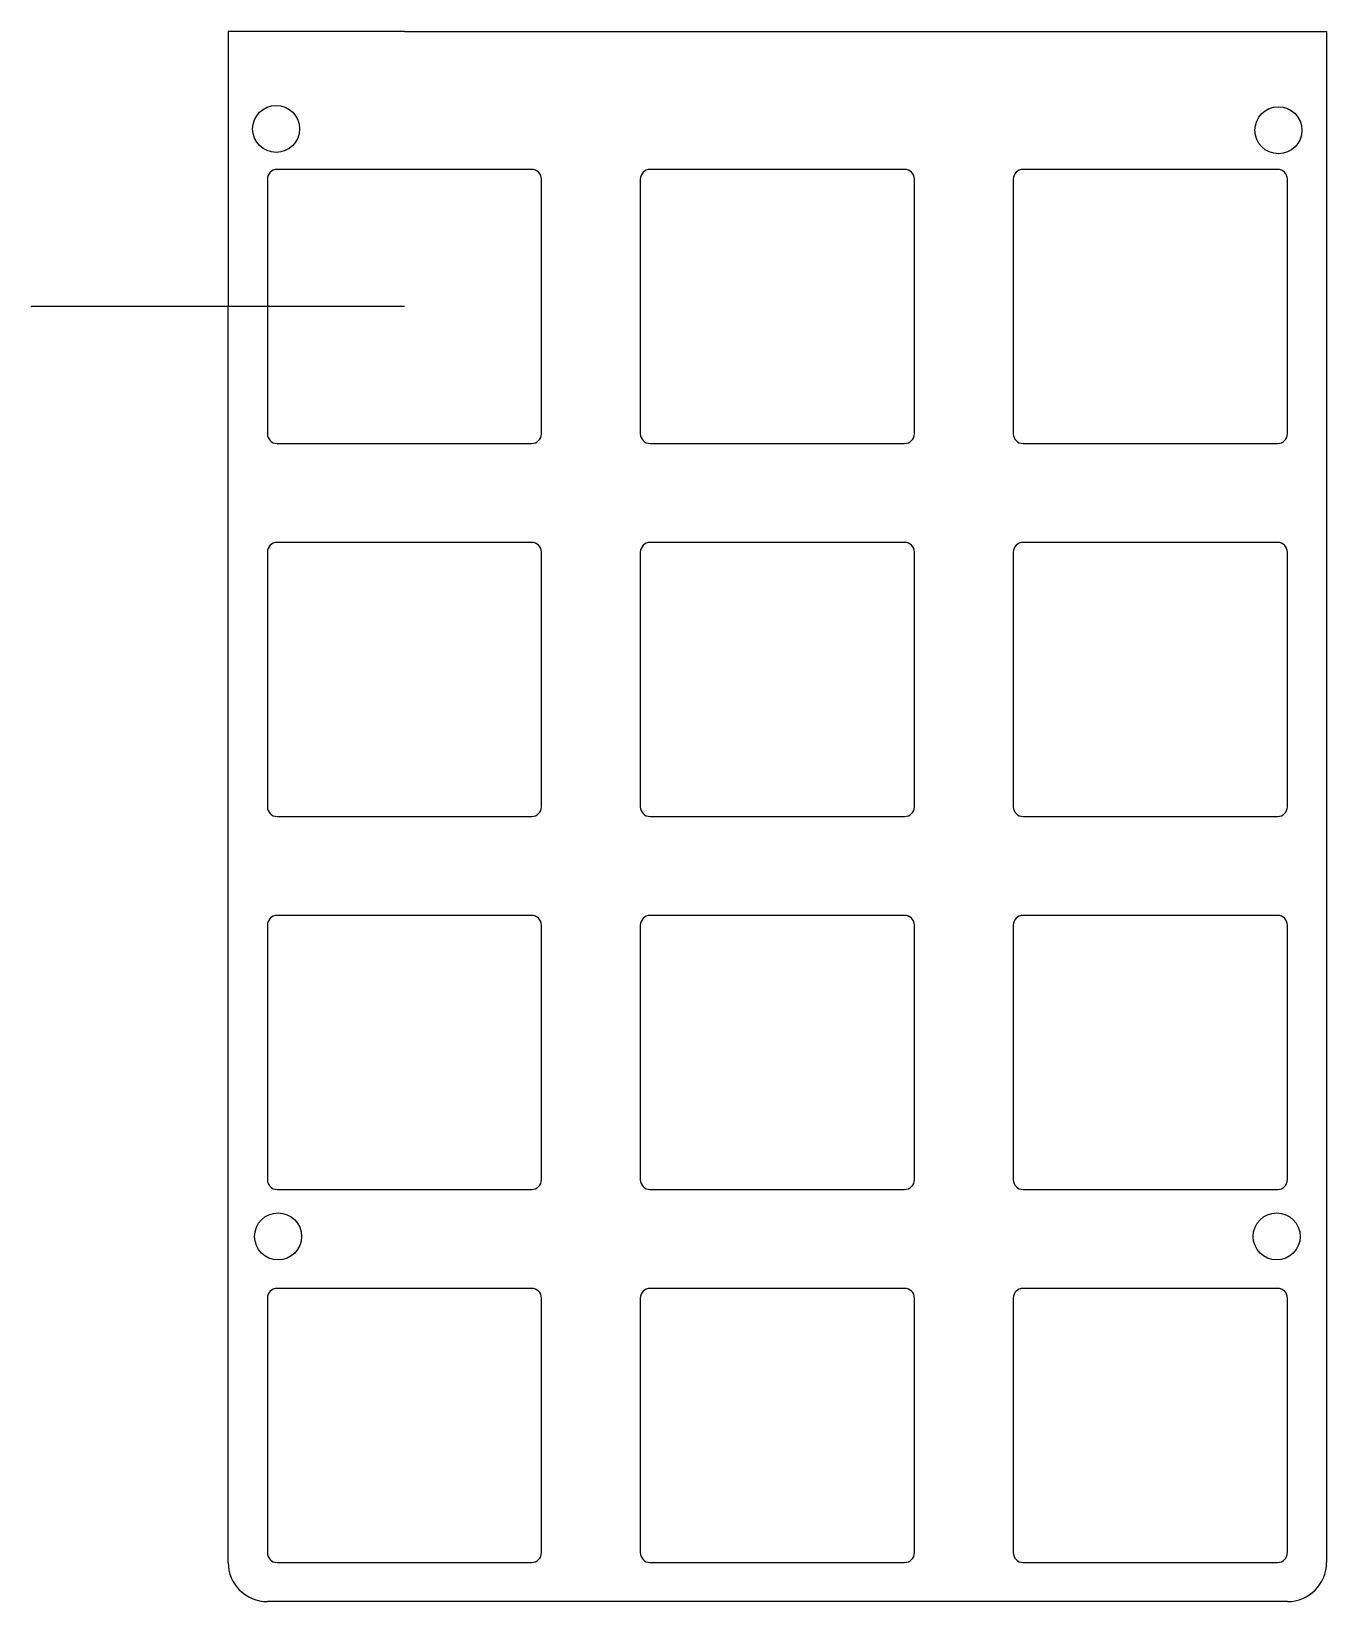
# Model space of a CAD drawing. Header units: millimetres. Extents: x 0 to 66.1, y -66.1 to 14.1.
import ezdxf

# ---------------------------------------------------------------- set-up
doc = ezdxf.new("R2010")
doc.units = ezdxf.units.MM
doc.header["$MEASUREMENT"] = 0
doc.layers.get('0').update_dxf_attribs({"linetype": 'CONTINUOUS'})

msp = doc.modelspace()

# ---------------------------------------------------------------- linework, layer by layer
at = {"linetype": 'Continuous'}
for p, q in [((12.05, 14.05), (10.05, 14.05)), ((10.05, 14.05), (10.05, 0)), ((19.05, 14.05), (12.05, 14.05)), ((19.05, 14.05), (43.07, 14.05)), ((43.07, 14.05), (66.15, 14.05)), ((66.15, 14.05), (66.15, -64.15)), ((19.05, 0), (0, 0)), ((10.05, -64.15), (10.05, 0)), ((64.15, -66.15), (12.05, -66.15))]:
    msp.add_line(p, q, dxfattribs=at)
for p, q in [((12.05, 6.5), (12.05, -6.5)), ((25.55, 7), (12.55, 7)), ((26.05, -6.5), (26.05, 6.5)), ((31.1, 6.5), (31.1, -6.5)), ((44.6, 7), (31.6, 7)), ((45.1, -6.5), (45.1, 6.5)), ((50.15, 6.5), (50.15, -6.5)), ((63.65, 7), (50.65, 7)), ((64.15, -6.5), (64.15, 6.5)), ((12.55, -7), (25.55, -7)), ((31.6, -7), (44.6, -7)), ((50.65, -7), (63.65, -7)), ((12.05, -12.55), (12.05, -25.55)), ((25.55, -12.05), (12.55, -12.05)), ((26.05, -25.55), (26.05, -12.55)), ((31.1, -12.55), (31.1, -25.55)), ((44.6, -12.05), (31.6, -12.05)), ((45.1, -25.55), (45.1, -12.55)), ((50.15, -12.55), (50.15, -25.55)), ((63.65, -12.05), (50.65, -12.05)), ((64.15, -25.55), (64.15, -12.55)), ((12.55, -26.05), (25.55, -26.05)), ((31.6, -26.05), (44.6, -26.05)), ((50.65, -26.05), (63.65, -26.05)), ((25.55, -31.1), (12.55, -31.1)), ((44.6, -31.1), (31.6, -31.1)), ((63.65, -31.1), (50.65, -31.1)), ((12.05, -31.6), (12.05, -44.6)), ((26.05, -44.6), (26.05, -31.6)), ((31.1, -31.6), (31.1, -44.6)), ((45.1, -44.6), (45.1, -31.6)), ((50.15, -31.6), (50.15, -44.6)), ((64.15, -44.6), (64.15, -31.6)), ((12.55, -45.1), (25.55, -45.1)), ((31.6, -45.1), (44.6, -45.1)), ((50.65, -45.1), (63.65, -45.1)), ((25.55, -50.15), (12.55, -50.15)), ((44.6, -50.15), (31.6, -50.15)), ((63.65, -50.15), (50.65, -50.15)), ((12.05, -50.65), (12.05, -63.65)), ((26.05, -63.65), (26.05, -50.65)), ((31.1, -50.65), (31.1, -63.65)), ((45.1, -63.65), (45.1, -50.65)), ((50.15, -50.65), (50.15, -63.65)), ((64.15, -63.65), (64.15, -50.65)), ((12.55, -64.15), (25.55, -64.15)), ((31.6, -64.15), (44.6, -64.15)), ((50.65, -64.15), (63.65, -64.15))]:
    msp.add_line(p, q)
for centre in [(12.5, 9.07), (63.69, 9), (12.6, -47.5), (63.6, -47.5)]:
    msp.add_circle(centre, 1.2, dxfattribs=at)
for centre, start, end in [((12.55, 6.5), 90, 180), ((25.55, 6.5), 0, 90), ((31.6, 6.5), 90, 180), ((44.6, 6.5), 0, 90), ((50.65, 6.5), 90, 180), ((63.65, 6.5), 0, 90), ((12.55, -6.5), 180, 270), ((25.55, -6.5), 270, 0), ((31.6, -6.5), 180, 270), ((44.6, -6.5), 270, 0), ((50.65, -6.5), 180, 270), ((63.65, -6.5), 270, 0), ((12.55, -12.55), 90, 180), ((25.55, -12.55), 0, 90), ((31.6, -12.55), 90, 180), ((44.6, -12.55), 0, 90), ((50.65, -12.55), 90, 180), ((63.65, -12.55), 0, 90), ((12.55, -25.55), 180, 270), ((25.55, -25.55), 270, 0), ((31.6, -25.55), 180, 270), ((44.6, -25.55), 270, 0), ((50.65, -25.55), 180, 270), ((63.65, -25.55), 270, 0), ((12.55, -31.6), 90, 180), ((25.55, -31.6), 0, 90), ((31.6, -31.6), 90, 180), ((44.6, -31.6), 0, 90), ((50.65, -31.6), 90, 180), ((63.65, -31.6), 0, 90), ((12.55, -44.6), 180, 270), ((25.55, -44.6), 270, 0), ((31.6, -44.6), 180, 270), ((44.6, -44.6), 270, 0), ((50.65, -44.6), 180, 270), ((63.65, -44.6), 270, 0), ((12.55, -50.65), 90, 180), ((25.55, -50.65), 0, 90), ((31.6, -50.65), 90, 180), ((44.6, -50.65), 0, 90), ((50.65, -50.65), 90, 180), ((63.65, -50.65), 0, 90), ((12.55, -63.65), 180, 270), ((25.55, -63.65), 270, 0), ((31.6, -63.65), 180, 270), ((44.6, -63.65), 270, 0), ((50.65, -63.65), 180, 270), ((63.65, -63.65), 270, 0)]:
    msp.add_arc(centre, 0.5, start, end)
for centre, start, end in [((12.05, -64.15), 180, 270), ((64.15, -64.15), 270, 0)]:
    msp.add_arc(centre, 2, start, end, dxfattribs=at)
msp.add_point((0, 0), dxfattribs=at)

doc.saveas('drawing.dxf')
